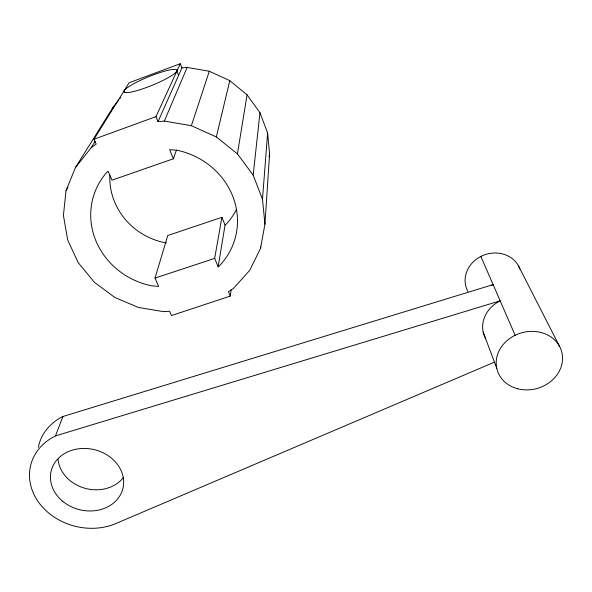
<?xml version="1.0" encoding="UTF-8"?>
<svg xmlns="http://www.w3.org/2000/svg" width="592" height="592" viewBox="0 0 592 592"><rect width="100%" height="100%" fill="white"/><g stroke="black" fill="none" stroke-linecap="round" stroke-linejoin="round"><path stroke-width="0.89" d="M264.942 224.227L269.582 154.149L267.606 132.978L259.955 112.709L247.064 94.816L229.777 80.638L209.302 71.262L187.139 67.429L181.929 67.902L158.02 121.634L164.354 121.086L191.371 125.711L216.346 136.944L237.444 153.876L253.169 175.173L262.5 199.215L264.942 224.227L260.51 248.485L249.683 270.381L233.337 288.556L228.46 291.708L230.288 296.104L171.48 315.543L169.578 311.222L163.681 311.658L138.498 307.485L114.9 297.51L94.372 282.288L78.248 262.7L67.658 239.923L63.425 215.37L66.03 190.661L75.465 167.514L113.523 106.56L118.489 100.277M260.51 248.485L260.643 246.642M262.5 199.215L267.606 132.978M253.169 175.173L259.955 112.709M230.288 296.104L231.109 289.717M237.444 153.876L247.064 94.816M173.404 158.774L169.615 149.643L177.06 150.25A73.904 68.872 18.9 0 1 233.359 197.846A73.904 68.872 18.9 0 1 219.351 265.889L218.159 266.837L225.049 225.078L221.896 217.308L167.751 235.527L155.023 278.092L158.671 286.395L151.611 285.818A73.904 68.872 18.9 0 1 106.886 172.22L108.07 171.206L112.006 180.175L173.404 158.774L176.423 150.146M218.159 266.837L214.667 258.393L221.896 217.308M269.101 156.836L269.582 154.149M216.346 136.944L229.777 80.638M191.371 125.711L209.302 71.262M494.335 362.193L117.549 522.817A58.068 48.633 13.6 0 1 38.561 502.194A58.068 48.633 13.6 0 1 55.456 435.934L62.922 416.502L493.106 284.611A30.222 26.61 -17.7 0 0 491.56 285.44M112.473 109.113L113.523 106.56M164.354 121.086L187.139 67.429M75.465 167.514L91.242 147.63L96.163 144.108L94.017 139.209L155.955 116.646L180.264 63.729L181.929 67.902M66.03 190.661L67.954 187.516M91.242 147.63L95.083 141.377M94.017 139.209L129.13 82.732L180.264 63.729M119.591 98.879L120.694 97.48M225.049 225.078L226.129 224.205A66.874 63.226 20.9 0 0 236.504 209.302M155.023 278.092L214.667 258.393M55.456 435.934L500.159 300.832A31.28 27.358 -17.2 0 0 485.706 338.757M166.448 242.801L164.62 242.653A66.874 63.226 20.9 0 1 109.86 175.558M518.577 266.074L559.588 346.424M480.852 256.44L515.136 335.264M124.239 90.598L124.949 92.285M155.955 116.646L158.02 121.634M176.882 71.092A28.608 4.618 -22.2 0 1 134.872 91.183A28.608 4.618 -22.2 0 1 139.675 80.712A28.608 4.618 -22.2 0 1 176.882 71.092L178.599 75.376M483.168 332.119L496.747 368.305M38.354 447.278A56.255 47.538 13.7 0 1 62.922 416.502M123.55 477.33A35.764 30.222 13.7 0 1 85.033 488.289A35.764 30.222 13.7 0 1 58.038 459.274M467.983 291.516A28.386 25.286 -18.8 0 1 482.687 255.581A28.386 25.286 -18.8 0 1 519.931 269.116M62.634 501.254A36.919 30.917 13.5 0 0 122.884 488.563A36.919 30.917 13.5 0 0 75.613 449.306A36.919 30.917 13.5 0 0 62.634 501.254M517.674 388.766A33.529 28.89 -16.2 0 0 562.119 353.572A33.529 28.89 -16.2 0 0 508.313 339.556A33.529 28.89 -16.2 0 0 517.674 388.766"/></g></svg>
